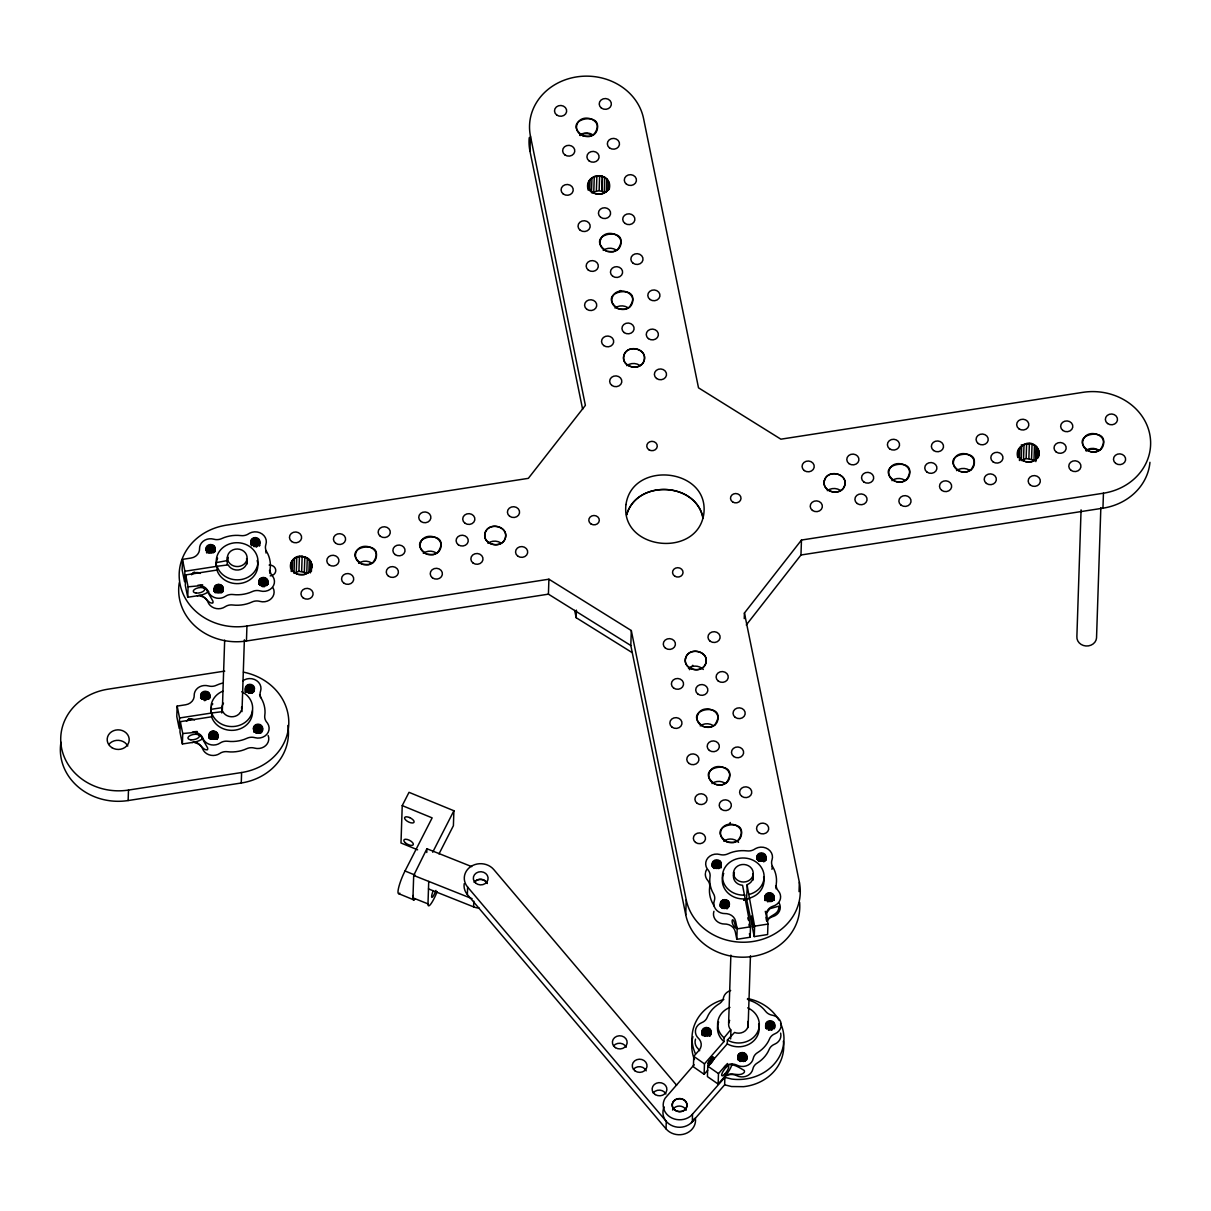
<?xml version="1.0" encoding="UTF-8"?>
<svg xmlns="http://www.w3.org/2000/svg" width="1211" height="1211" viewBox="0 0 1211 1211"><rect width="100%" height="100%" fill="white"/><g stroke="black" fill="none" stroke-linecap="round" stroke-linejoin="round"><path stroke-width="1.5" d="M287.84 725.45A57.492 51.18 1.9 0 1 241.261 783.002L128.139 800.547L128.487 790.072A57.492 51.18 1.9 0 1 61.64 748.413A57.492 51.18 1.9 0 1 107.9 689.21L221.023 671.666A57.492 51.18 1.9 0 1 224.731 671.197M177.139 706.089L176.791 716.534L179.213 728.432L179.561 717.987L177.139 706.089L185.661 704.772A10.43 9.279 1.9 0 0 194.123 696.946L194.184 695.477A11.05 9.839 1.9 0 1 208.413 685.926L210.063 686.259A10.43 9.279 1.9 0 0 216.406 685.275L218.994 684.215A33.378 29.715 1.9 0 1 222.279 683.201M182.483 559.361L182.134 569.821L184.572 581.704L184.905 571.259L182.483 559.361L191.005 558.059A10.43 9.279 1.9 0 0 199.467 550.218L199.543 548.765A11.05 9.839 1.9 0 1 213.772 539.198L215.407 539.546A10.43 9.279 1.9 0 0 221.749 538.562L224.338 537.487A33.378 29.715 1.9 0 1 237.992 535.368L240.838 535.595A10.43 9.279 1.9 0 0 248.119 534.112L249.542 533.234A11.05 9.839 1.9 0 1 262.045 533.93A11.05 9.839 1.9 0 1 265.875 544.572L265.709 545.086A10.43 9.279 1.9 0 0 266.662 551.701L267.888 554.002A33.378 29.715 1.9 0 1 270.371 566.173L270.144 568.716A10.43 9.279 1.9 0 0 271.854 575.21L272.869 576.481A11.05 9.839 1.9 0 1 272.172 587.607A11.05 9.839 1.9 0 1 260.244 590.938L259.669 590.786A10.43 9.279 1.9 0 0 252.251 591.589L249.678 592.648A33.378 29.715 1.9 0 1 236.024 594.768L233.163 594.54A10.43 9.279 1.9 0 0 226.82 595.524L225.428 596.342A11.05 9.839 1.9 0 1 208.292 591.649L208.11 591.195A10.43 9.279 1.9 0 0 200.935 585.64L188.083 586.82L187.735 597.265L198.816 595.555A11.474 5.116 -11.5 0 0 208.686 591.422M240.066 712.81A9.855 8.78 1.9 0 1 231.074 716.745A9.855 8.78 1.9 0 1 222.824 711.599L211.743 712.991L211.622 716.791L180.318 721.65L179.97 732.095L182.392 743.993L193.472 742.267A11.474 5.116 -11.5 0 0 202.676 738.695M246.529 558.695A9.855 8.78 1.9 0 1 240.686 569.488A9.855 8.78 1.9 0 1 228.183 564.886L217.087 566.264L216.966 570.063L185.661 574.922L185.313 585.367L187.735 597.265M182.392 743.993L182.74 733.533L180.318 721.65M179.561 717.987L210.865 713.128L210.971 709.071A20.859 18.574 1.9 0 1 222.839 691.148M184.905 571.259L216.224 566.415L216.315 562.358A20.859 18.574 1.9 0 1 244.743 544.042A20.859 18.574 1.9 0 1 251.464 574.877A20.859 18.574 1.9 0 1 217.314 566.93L217.087 566.264M221.764 713.022L221.961 707.3A9.855 8.78 1.9 0 1 223.505 703.167M222.279 711.932L224.671 640.135M227.168 564.523L227.426 556.999M241.988 711.614L244.38 639.817M246.877 564.235L247.074 558.574A9.855 8.78 1.9 0 0 233.027 549.824A9.855 8.78 1.9 0 0 231.634 564.962A9.855 8.78 1.9 0 0 247.074 558.574M241.261 783.002L241.61 772.527A57.492 51.18 1.9 0 0 288.793 723.33A57.492 51.18 1.9 0 0 243.456 672.15M799.593 902.21A57.492 51.18 1.9 0 1 749.806 956.811A57.492 51.18 1.9 0 1 685.744 914.774L630.81 645.508L548.416 594.162L246.454 640.997L246.938 626.042A57.492 51.18 1.9 0 1 180.091 584.368A57.492 51.18 1.9 0 1 226.366 525.165L528.344 478.345L585.382 405.367L530.448 136.101A57.492 51.18 1.9 0 1 576.724 76.898A57.492 51.18 1.9 0 1 643.571 118.572L698.505 387.823L780.883 439.184L1082.861 392.349A57.492 51.18 1.9 0 1 1149.708 434.007A57.492 51.18 1.9 0 1 1103.448 493.21L1102.949 508.181L800.971 555.001L746.264 624.997M290.701 568.474C287.507 554.063 312.438 551.944 311.772 566.415C310.561 578.495 289.913 576.966 290.822 564.735M291.215 567.959L291.397 562.358M291.215 571.486L291.533 562.131M292.275 571.41L292.653 560.193M294.5 558.392L294.001 573.348L298.92 571.32L306.777 572.879L307.276 557.923M296.301 572.046L296.801 557.09M298.92 571.32L299.42 556.364M301.66 571.214L302.16 556.258M304.339 571.743L304.839 556.788M308.881 572.667L309.32 559.573M310.425 572.864L310.803 561.647M311.394 571.456L311.636 563.978M438.987 853.922L453.398 825.705L453.898 810.749L409.015 792.327L402.234 805.603L400.992 842.992L417.613 849.819M414.707 899.258A16.424 2.8 -68.3 0 1 412.951 897.866L413.693 875.432L426.908 848.744L471.715 866.622M426.772 852.483L426.908 848.744M412.951 897.866L427.983 903.86L428.724 881.426M695.417 1118.404A16.424 14.623 1.9 0 1 685.32 1133.708A16.424 14.623 1.9 0 1 666.035 1128.879L467.37 894.551L467.628 887.073A16.424 14.623 1.9 0 1 470.776 866.592A16.424 14.623 1.9 0 1 493.785 869.559L676.601 1085.207M428.482 888.904L473.592 906.857L473.834 901.151M582.627 409.257L529.949 151.072L530.448 136.101M548.416 594.162L548.916 579.206L246.938 626.042M588.304 190.324C582.355 171.962 614.219 171.402 609.118 189.552M588.622 189.234L588.879 181.756M589.757 190.808L590.12 179.591M632.066 652.547L576.164 617.701L576.406 610.147M591.967 177.79L591.468 192.746L599.127 190.611L604.259 192.277L604.758 177.321M593.784 191.444L594.283 176.488M596.387 190.717L596.887 175.746M599.127 190.611L599.627 175.656M601.822 191.141L602.306 176.185M602.064 191.262L602.563 176.306M606.348 192.065L606.787 178.971M607.967 190.384L608.27 181.044M608.921 188.977L609.118 183.376M630.81 645.508L631.309 630.553L548.916 579.206M666.035 1128.879L666.277 1121.401L467.628 887.073M685.744 914.774L686.228 899.818L631.309 630.553M730.657 990.492A11.05 9.839 1.9 0 0 723.709 996.895L723.33 998.409A10.43 9.279 1.9 0 1 719.062 1003.858L716.791 1005.372A33.378 29.715 1.9 0 0 708.284 1015.09L707.179 1017.422A10.43 9.279 1.9 0 1 703.228 1021.933L701.744 1022.659A11.05 9.839 1.9 0 0 698.399 1038.281L699.443 1039.416A10.43 9.279 1.9 0 1 699.065 1050.315L693.752 1056.37L693.403 1066.815L704.121 1074.293L707.708 1070.206M691.466 1122.627L692.344 1121.704L692.495 1114.15L724.889 1077.351L731.747 1079.062A46.003 40.947 1.9 0 0 780.565 1023.34M704.121 1074.293L704.469 1063.848L723.966 1041.581L724.087 1037.782L730.672 1029.744A9.855 8.78 1.9 0 1 729.673 1020.389M747.732 1021.509A9.855 8.78 1.9 0 1 745.204 1030.864A9.855 8.78 1.9 0 1 734.547 1032.453L727.387 1040.082L727.266 1043.882L707.769 1066.134L707.421 1076.594L718.138 1084.057L725.041 1076.185A11.474 3.073 -55.1 0 0 732.049 1064.197M718.138 1084.057L718.486 1073.612L725.389 1065.741A11.474 3.073 -55.1 0 1 727.554 1063.515M692.344 1121.704L724.647 1084.829L724.889 1077.351M728.613 1023.144L730.869 955.131M733.503 875.765L733.624 871.996M744.25 618.624L744.432 613.008L801.47 540.045L1103.448 493.21M730.642 1038.947L730.944 1030.046M734.396 872.692A9.855 8.78 1.9 0 0 742.57 885.302L750.502 926.793L750.154 937.238L736.818 939.312L737.166 928.867L735.622 921.268A10.43 9.279 1.9 0 0 726.751 913.669L725.117 913.594A11.05 9.839 1.9 0 1 714.278 900.848L714.641 899.395A10.43 9.279 1.9 0 0 713.491 893.733L712.265 891.432A33.378 29.715 1.9 0 1 709.782 879.247L710.024 876.719A10.43 9.279 1.9 0 0 708.299 870.225L707.285 868.953A11.05 9.839 1.9 0 1 707.981 857.812A11.05 9.839 1.9 0 1 719.909 854.497L720.484 854.648A10.43 9.279 1.9 0 0 727.902 853.846L730.475 852.771A33.378 29.715 1.9 0 1 744.129 850.667L746.99 850.879A10.43 9.279 1.9 0 0 754.256 849.395L755.694 848.517A11.05 9.839 1.9 0 1 768.198 849.229A11.05 9.839 1.9 0 1 772.028 859.871L771.861 860.37A10.43 9.279 1.9 0 0 772.815 866.985L774.026 869.286A33.378 29.715 1.9 0 1 776.508 881.472L776.281 884A10.43 9.279 1.9 0 0 777.432 889.661L778.355 890.918A11.05 9.839 1.9 0 1 773.223 906.131L772.709 906.297A10.43 9.279 1.9 0 0 766.533 912.64L767.956 924.084L767.607 934.544L754.256 936.603L746.536 898.956L747.399 884.56A9.855 8.78 1.9 0 0 752.682 873.979M754.256 936.603L754.604 926.158L747.005 884.711M748.08 1027.549L750.457 955.751M752.97 880.17L753.151 874.509A9.855 8.78 1.9 0 0 739.664 865.093A9.855 8.78 1.9 0 0 737.348 880.14A9.855 8.78 1.9 0 0 753.151 874.509M800.971 555.001L801.47 540.045M799.048 891.629L799.351 882.274L744.432 613.008M1017.845 457.576C1012.956 442.287 1039.22 438.019 1038.993 453.641C1037.782 465.72 1017.119 464.191 1018.042 451.975M1018.36 457.062L1018.618 449.584M1019.435 460.513L1019.874 447.419M1021.706 445.618L1021.221 460.574L1026.141 458.545L1033.997 460.104L1034.497 445.148M1023.522 459.272L1024.022 444.316M1026.141 458.545L1026.625 443.589M1028.881 458.439L1029.365 443.483M1031.56 458.984L1032.06 444.013M1035.829 461.603L1036.328 446.632L1038.599 450.235L1038.523 455.548M1036.101 459.892L1036.525 446.814M1037.706 458.227L1038.009 448.872M1038.675 456.819L1038.856 451.203M1081.075 509.861L1076.882 636.456A9.855 8.78 1.9 0 0 1085.904 645.978A9.855 8.78 1.9 0 0 1096.53 638.03L1100.844 507.651M766.442 913.064L769.893 908.689L778.794 906.176A8.992 1.862 -63.7 0 1 778.718 908.341C777.84 915.168 769.076 915.001 766.926 921.011M609.254 185.813C608.043 197.893 587.38 196.364 588.289 184.133M291.276 562.843L291.215 568.156L292.835 570.971M291.775 561.707C297.739 548.462 320.34 561.98 308.472 572.394M1038.039 456.668L1035.693 459.62M473.592 906.857L474.939 907.327A16.424 14.623 1.9 0 0 479.147 908.099M399.797 893.128A16.424 2.891 -67.7 0 1 398.601 887.86A16.424 2.891 -67.7 0 1 405.019 870.981L432.145 817.879L402.234 805.603M432.69 852.226L453.898 810.749M689.377 669.683L692.813 665.278M692.495 1114.15L691.708 1115.134A16.424 14.623 1.9 0 1 670.167 1117.072A16.424 14.623 1.9 0 1 665.051 1098.301L694.115 1064.787M474.152 882.319C477.179 877.869 484.99 878.308 487.216 883.303M724.496 1066.83C730.581 1061.441 738.634 1067.224 744.175 1070.433A8.992 3.966 -14.7 0 1 744.114 1072.598C738.801 1077.805 729.567 1070.146 724.148 1077.275M594.192 134.149C610.783 109.611 558.059 117.649 582.748 135.783M591.589 178.153C586.018 182.18 588.122 191.505 594.495 193.427M592.648 177.396L595.797 175.973L601.761 176.079M605.954 191.792C611.525 187.766 609.421 178.456 603.033 176.518M617.701 249.436C634.292 224.883 581.568 232.921 606.257 251.071M629.463 307.064C646.053 282.526 593.329 290.564 618.019 308.699M373.109 562.373C389.7 537.82 336.976 545.858 361.665 564.008M437.761 552.352C454.337 527.799 401.628 535.837 426.317 553.987M906.403 479.677C922.994 455.124 870.27 463.162 894.959 481.312M971.055 469.641C987.631 445.103 934.907 453.141 959.596 471.276M1034.633 460.377L1031.484 461.8L1025.52 461.709M1100.33 449.599C1116.92 425.046 1064.197 433.084 1088.886 451.234M714.702 724.95C731.293 700.397 678.569 708.435 703.258 726.585M726.464 782.594C743.039 758.041 690.331 766.079 715.02 784.228M738.21 840.222C754.801 815.669 702.077 823.722 726.767 841.857M593.995 134.345L589.984 136.343L584.02 136.237M605.757 191.974L601.746 193.972L595.782 193.881M617.519 249.617L613.493 251.616L607.528 251.51M629.266 307.261L625.254 309.259L619.29 309.153M308.29 572.576L304.264 574.574L298.3 574.483M372.927 562.555L368.901 564.553L362.952 564.447M437.565 552.534L433.553 554.532L427.589 554.426M906.222 479.859L902.195 481.857L896.231 481.751M970.859 469.838L966.847 471.836L960.883 471.73M1100.148 449.781L1096.122 451.779L1090.157 451.688M714.505 725.132L710.494 727.13L704.53 727.024M726.267 782.775L722.256 784.773L716.291 784.667M738.029 840.419L734.002 842.402L728.038 842.311M242.775 680.839L244.198 679.946A11.05 9.839 1.9 0 1 256.702 680.658A11.05 9.839 1.9 0 1 260.532 691.299L260.365 691.814A10.43 9.279 1.9 0 0 261.319 698.414L262.53 700.73A33.378 29.715 1.9 0 1 265.027 712.901L264.785 715.444A10.43 9.279 1.9 0 0 266.511 721.923L267.525 723.209A11.05 9.839 1.9 0 1 266.814 734.335A11.05 9.839 1.9 0 1 254.9 737.666L254.325 737.514A10.43 9.279 1.9 0 0 246.908 738.301L244.334 739.376A33.378 29.715 1.9 0 1 230.68 741.495L227.819 741.268A10.43 9.279 1.9 0 0 221.477 742.252L220.069 743.07A11.05 9.839 1.9 0 1 202.933 738.377L202.767 737.908A10.43 9.279 1.9 0 0 195.576 732.367L182.74 733.533M726.706 1065.332L727.1 1065.09A10.43 9.279 1.9 0 1 736.56 1064.984L737.045 1065.226A11.05 9.839 1.9 0 0 753.227 1058.55L753.651 1057.112A10.43 9.279 1.9 0 1 757.602 1052.601L759.872 1051.072A33.378 29.715 1.9 0 0 768.38 1041.369L769.485 1039.023A10.43 9.279 1.9 0 1 774.374 1034.012L774.904 1033.8A11.05 9.839 1.9 0 0 781.231 1024.203A11.05 9.839 1.9 0 0 773.39 1015.454L771.695 1015.09A10.43 9.279 1.9 0 1 765.549 1011.246L763.823 1009.217A33.378 29.715 1.9 0 0 752.848 1001.573L750.215 1000.558A10.43 9.279 1.9 0 1 747.354 999.136M726.358 1075.716L726.751 1075.55A10.43 9.279 1.9 0 1 736.212 1075.429L736.697 1075.671A11.05 9.839 1.9 0 0 752.879 1068.995L753.303 1067.557A10.43 9.279 1.9 0 1 757.253 1063.046L759.524 1061.517A33.378 29.715 1.9 0 0 768.031 1051.814L769.152 1049.468A10.43 9.279 1.9 0 1 774.026 1044.472L774.571 1044.245A11.05 9.839 1.9 0 0 780.626 1033.134M703.197 518.141C695.81 481.781 636.517 479.299 626.571 515.038C636.335 479.329 696.189 481.706 702.895 518.187M749.034 894.445L749.791 894.248A20.859 18.574 1.9 0 0 758.434 863.912A20.859 18.574 1.9 0 0 723.86 869.649A20.859 18.574 1.9 0 0 744.644 895.111L744.932 895.08M748.913 898.244L749.654 898.047A20.859 18.574 1.9 0 0 763.626 876.961M197.681 585.382L199.164 585.095A11.474 5.116 -11.5 0 1 202.646 584.807M192.337 732.11L193.821 731.822A11.474 5.116 -11.5 0 1 197.302 731.535M128.487 790.072L241.61 772.527M737.166 928.867L750.502 926.793M754.604 926.158L767.956 924.084M216.345 562.615L227.305 560.572A9.855 8.78 1.9 0 1 228.243 557.408M211.002 709.328L221.931 707.678M744.81 898.88L744.523 898.91A20.859 18.574 1.9 0 1 723.724 873.449M197.332 595.827C204.886 593.193 207.263 603.941 212.727 603.078A8.992 3.648 31.7 0 0 212.803 600.913L206.385 589.59L200.481 585.594M191.989 742.555C199.588 739.83 201.889 750.714 207.384 749.806A8.992 3.648 31.7 0 0 207.459 747.626L201.041 736.318L195.138 732.322M200.133 595.979L200.587 596.1A10.43 9.279 1.9 0 1 207.762 601.64L207.944 602.094A11.05 9.839 1.9 0 0 225.079 606.787L226.472 605.984A10.43 9.279 1.9 0 1 232.815 605L235.676 605.228A33.378 29.715 1.9 0 0 249.33 603.108L251.918 602.034A10.43 9.279 1.9 0 1 259.321 601.231L259.896 601.398A11.05 9.839 1.9 0 0 271.461 598.461A11.05 9.839 1.9 0 0 273.065 587.85M194.789 742.706L195.243 742.812A10.43 9.279 1.9 0 1 202.419 748.368L202.6 748.822A11.05 9.839 1.9 0 0 219.736 753.514L221.129 752.697A10.43 9.279 1.9 0 1 227.471 751.713L230.332 751.94A33.378 29.715 1.9 0 0 243.986 749.821L246.56 748.761A10.43 9.279 1.9 0 1 253.977 747.959L254.552 748.11A11.05 9.839 1.9 0 0 265.724 745.567A11.05 9.839 1.9 0 0 268.161 735.516M724.647 1084.829L731.505 1086.539L743.509 1086.676A46.003 40.947 1.9 0 0 783.366 1041.188M1024.249 461.255C1009.005 455.23 1025.974 435.309 1036.116 446.465M297.028 574.029L293.698 571.925M413.693 875.432L472.108 898.683M405.019 870.981L414.995 875.069M398.767 893.688L413.723 899.834M727.387 1040.082L728.053 1040.446A20.859 18.574 1.9 0 0 756.86 1033.301A20.859 18.574 1.9 0 0 747.702 1007.84M727.266 1043.882L727.932 1044.245A20.859 18.574 1.9 0 0 750.79 1043.201A20.859 18.574 1.9 0 0 758.631 1024.097M693.752 1056.37L704.469 1063.848M707.769 1066.134L718.486 1073.612M724.087 1037.782L723.875 1037.615A20.859 18.574 1.9 0 1 729.945 1007.401M723.966 1041.581L723.754 1041.415A20.859 18.574 1.9 0 1 718.623 1022.008M736.712 928.262L736.288 925.9M747.777 917.817L748.383 920.042M216.966 570.063L217.178 570.729A20.859 18.574 1.9 0 0 242.881 582.93A20.859 18.574 1.9 0 0 257.186 560.542M211.743 712.991L211.97 713.657A20.859 18.574 1.9 0 0 245.137 722.361A20.859 18.574 1.9 0 0 241.776 691.753M211.622 716.791L211.834 717.457A20.859 18.574 1.9 0 0 235.63 730.051A20.859 18.574 1.9 0 0 252.478 710.721M766.26 915.531L765.927 914.214A11.474 1.09 81.2 0 0 765.291 911.353M736.818 939.312L735.274 931.713A10.43 9.279 1.9 0 0 726.403 924.114L724.768 924.038A11.05 9.839 1.9 0 1 713.93 911.308M574.68 610.45L576.164 617.701M185.661 574.922L188.083 586.82M749.427 933.651L750.154 937.238M765.897 916.999L766.487 920.542M216.224 566.415L216.194 566.158A20.859 18.574 1.9 0 1 217.586 558.15M210.865 713.128L210.85 712.87A20.859 18.574 1.9 0 1 211.441 707.088M749.019 924.16L749.14 925.779M580.145 135.556A9.855 8.78 1.9 0 1 592.118 135.117M1086.282 451.007A9.855 8.78 1.9 0 1 1098.271 450.568M414.752 899.273A16.424 2.891 -67.7 0 1 413.239 895.489M474.576 882.002A7.387 6.585 1.9 0 1 483.25 879.958L484.93 880.821A7.387 6.585 1.9 0 1 487.261 883.53M437.156 891.644A16.424 2.8 -68.3 0 1 427.983 903.86M435.975 890.418A7.387 1.256 -68.3 0 1 431.964 897.396A7.387 1.256 -68.3 0 1 433.205 890.6M467.37 894.551A16.424 14.623 1.9 0 1 464.191 883.697M694.509 1118.419A16.424 14.623 1.9 0 1 673.028 1126.094A16.424 14.623 1.9 0 1 664.188 1106.93M672.544 1110.048A7.387 6.585 1.9 0 1 679.401 1106.067A7.387 6.585 1.9 0 1 686.198 1110.199M613.538 1045.91A7.387 6.585 1.9 0 1 626.269 1047.197M633.535 1069.177A7.387 6.585 1.9 0 1 646.22 1070.812M653.198 1092.882A7.387 6.585 1.9 0 1 665.944 1093.957M695.523 1039.129A11.05 9.839 1.9 0 0 698.051 1048.726L699.095 1049.861A10.43 9.279 1.9 0 1 699.67 1050.694M710.267 1064.166A4.587 1.226 -55.1 0 1 709.252 1061.986A4.587 1.226 -55.1 0 1 713.9 1057.491A4.587 1.226 -55.1 0 1 710.69 1063.758M707.814 1063.197A4.541 0.984 -47.7 0 0 711.947 1058.974A4.541 0.984 -47.7 0 0 712.219 1056.84A4.541 1.438 -62.7 0 0 711.402 1057.415M709.207 1064.863A4.541 1.438 -62.7 0 1 709.358 1060.352M710.206 1058.898A4.541 1.438 -62.7 0 1 710.963 1057.884M743.176 1061.441A4.541 4.042 -15.9 0 0 746.793 1056.734A4.541 3.951 18.3 0 0 741.783 1052.919A4.541 3.951 18.3 0 0 737.908 1057.097M740.95 1061.441A4.541 4.042 -15.9 0 1 739.255 1060.639A4.541 3.951 18.3 0 1 745.386 1061.396M738.861 1060.291A4.541 4.042 -15.9 0 1 737.862 1058.263A4.541 3.951 18.3 0 1 741.753 1054.085A4.541 3.951 18.3 0 1 746.763 1057.899A4.541 4.042 -15.9 0 1 746.763 1058.914M738.135 1059.58A4.541 3.951 18.3 0 1 746.248 1060.155A4.541 4.042 -15.9 0 0 746.581 1059.67M737.893 1059.095A4.541 3.951 18.3 0 1 746.581 1059.716M737.787 1058.914A4.541 3.951 18.3 0 1 741.98 1055.235A4.541 3.951 18.3 0 1 746.718 1059.065M738.377 1060.321A4.541 3.951 18.3 0 1 745.416 1060.23M739.921 1061.396A4.541 3.951 18.3 0 1 743.721 1061.457M705.044 1035.995A4.541 3.709 -0.3 0 1 701.926 1032.12A4.541 3.709 -0.3 0 1 705.862 1028.79A4.541 4.284 5.7 0 1 710.615 1034.678M705.892 1027.624A4.541 4.284 5.7 0 1 707.83 1035.98A4.541 4.284 5.7 0 0 705.619 1035.753A4.541 3.709 -0.3 0 0 704.53 1035.98M710.221 1035.39A4.541 4.284 5.7 0 1 709.691 1036.026M710.388 1034.754A4.541 4.284 5.7 0 0 705.741 1032.272A4.541 3.709 -0.3 0 0 702.017 1034.815A4.541 3.709 -0.3 0 1 705.816 1029.94A4.541 4.284 5.7 0 1 710.857 1034.8A4.541 4.284 5.7 0 0 705.786 1031.106A4.541 3.709 -0.3 0 0 701.835 1034.8M702.789 1034.754A4.541 3.709 -0.3 0 1 705.71 1033.422A4.541 4.284 5.7 0 1 710.221 1035.677M709.525 1035.965A4.541 4.284 5.7 0 0 705.665 1034.588A4.541 3.709 -0.3 0 0 702.94 1035.738M772.088 1029.622A4.541 4.284 5.7 0 1 771.013 1029.94M770.771 1028.82A4.541 3.709 -0.3 0 1 765.7 1025.626A4.541 3.709 -0.3 0 1 769.621 1021.463A4.541 4.284 5.7 0 1 773.466 1028.699A4.541 4.284 5.7 0 0 769.424 1027.261A4.541 3.709 -0.3 0 0 766.336 1028.775M765.776 1027.488A4.541 3.709 -0.3 0 1 769.5 1024.945A4.541 4.284 5.7 0 1 774.45 1028.2A4.541 4.284 5.7 0 1 774.223 1028.775A4.541 4.284 5.7 0 0 769.469 1026.111A4.541 3.709 -0.3 0 0 765.942 1028.215M769.318 1029.956A4.541 3.709 -0.3 0 1 768.501 1029.759M766.669 1028.684A4.541 3.709 -0.3 0 1 765.942 1024.945A4.541 3.709 -0.3 0 1 769.575 1022.629A4.541 4.284 5.7 0 1 774.616 1027.488M774.586 1027.579A4.541 4.284 5.7 0 0 769.545 1023.779A4.541 3.709 -0.3 0 0 765.594 1027.473M771.846 1030.001A4.541 4.284 5.7 0 0 769.348 1029.592A4.541 3.709 -0.3 0 0 768.258 1029.819M772.134 1028.972A4.541 4.284 5.7 0 0 769.394 1028.427A4.541 3.709 -0.3 0 0 768.031 1028.76M695.417 1053.721A46.003 40.947 1.9 0 1 723.83 999.469M747.596 998.545A46.003 40.947 1.9 0 1 778.9 1020.101M694.448 1059.534A46.003 40.947 1.9 0 1 692.889 1036.646M259.593 694.705A11.05 9.839 1.9 0 1 260.562 697.672M241.307 710.312A9.855 8.78 1.9 0 1 240.383 712.34M241.579 707.042A9.855 8.78 1.9 0 1 241.61 708.692M186.479 721.166A4.587 2.044 -11.5 0 1 190.551 719.395A4.587 2.044 -11.5 0 1 194.532 719.924M212.243 704.878A20.859 18.574 1.9 0 1 212.758 703.803M255.445 731.58A4.587 4.087 1.9 0 0 262.651 728.644A4.587 4.087 1.9 0 0 256.126 724.541A4.587 4.087 1.9 0 0 255.445 731.58A4.541 3.754 9.7 0 1 254.34 726.222A4.541 3.754 9.7 0 1 260.607 725.571A4.541 4.238 -10.5 0 1 259.003 733.26M188.356 719.258A4.541 2.346 -18.6 0 1 189.658 718.713M191.883 718.986A4.541 1.65 -5 0 1 188.326 719.395M215.603 739.285A4.541 3.845 -10.9 0 0 217.041 738.074A4.541 4.163 19 0 0 215.936 732.186A4.541 4.163 19 0 0 209.685 732.882M210.775 739.361A4.541 3.845 -10.9 0 1 210.124 738.922M209.442 738.18A4.541 3.845 -10.9 0 1 209.639 734.048A4.541 4.163 19 0 1 217.617 738.089A4.541 4.163 19 0 0 209.564 736.364A4.541 3.845 -10.9 0 0 208.882 737.726M217.42 738.574A4.541 4.163 19 0 1 217.011 739.225M217.359 738.725A4.541 4.163 19 0 0 209.533 737.529A4.541 3.845 -10.9 0 0 209.109 738.18M217.768 738.226A4.541 4.163 19 0 0 209.609 735.213A4.541 3.845 -10.9 0 0 208.867 736.803M210.033 738.12A4.541 4.163 19 0 1 217.072 739.406M210.214 739.119A4.541 4.163 19 0 1 215.936 739.315M202.676 699.186A4.541 3.754 9.7 0 1 201.495 693.888A4.541 3.754 9.7 0 1 207.762 693.222A4.541 4.238 -10.5 0 1 209.442 698.141M207.808 692.056A4.541 4.238 -10.5 0 1 207.263 699.368M203.948 699.716A4.541 4.238 -10.5 0 0 206.46 699.67A4.541 3.754 9.7 0 0 204.023 699.443M200.632 698.172A4.541 3.754 9.7 0 1 203.1 695.053A4.541 3.754 9.7 0 1 207.686 695.538A4.541 4.238 -10.5 0 1 209.533 698.096M200.844 698.187A4.541 3.754 9.7 0 1 202.54 694.175A4.541 3.754 9.7 0 1 207.717 694.387A4.541 4.238 -10.5 0 1 209.654 698.263M208.988 698.036A4.541 4.238 -10.5 0 0 207.641 696.703A4.541 3.754 9.7 0 0 200.859 698.187M201.692 698.172A4.541 3.754 9.7 0 1 207.611 697.869A4.541 4.238 -10.5 0 1 208.943 699.186M204.25 700.563A4.541 3.754 9.7 0 1 205.098 700.579M201.647 699.337A4.541 3.754 9.7 0 1 207.565 699.019A4.541 4.238 -10.5 0 1 208.02 699.352M254.113 690.966A4.541 4.163 19 0 0 246.227 686.682A4.541 3.845 -10.9 0 0 247.362 691.981A4.541 3.845 -10.9 0 0 253.629 690.709M252.388 692.934A4.541 3.845 -10.9 0 1 251.646 693.313M246.136 692.177A4.541 3.845 -10.9 0 1 246.196 687.833A4.541 4.163 19 0 1 254.355 690.86M254.234 690.966A4.541 4.163 19 0 0 246.151 688.998A4.541 3.845 -10.9 0 0 245.439 692.041A4.541 3.845 -10.9 0 1 246.121 690.164A4.541 4.163 19 0 1 253.689 690.875M253.659 692.041A4.541 4.163 19 0 0 246.075 691.33A4.541 3.845 -10.9 0 0 245.666 691.981M247.695 692.374A4.541 4.163 19 0 1 252.478 693.116M246.393 692.087A4.541 4.163 19 0 1 252.736 692.132M248.452 693.298A4.541 4.163 19 0 1 250.405 693.313M256.747 733.23A4.541 4.238 -10.5 0 1 256.217 733.064M253.674 731.686A4.541 3.754 9.7 0 1 260.456 730.203A4.541 4.238 -10.5 0 1 262.045 732.004M254.628 732.019A4.541 3.754 9.7 0 1 253.689 730.521A4.541 3.754 9.7 0 1 260.501 729.052A4.541 4.238 -10.5 0 1 262.181 731.096M253.523 729.582A4.541 3.754 9.7 0 1 255.854 726.297A4.541 3.754 9.7 0 1 260.577 726.721A4.541 4.238 -10.5 0 1 262.469 730.869A4.541 4.238 -10.5 0 0 260.532 727.887A4.541 3.754 9.7 0 0 253.659 729.582M256.021 733.124A4.541 3.754 9.7 0 1 259.593 733.306M254.143 732.034A4.541 3.754 9.7 0 1 260.41 731.368A4.541 4.238 -10.5 0 1 261.258 732.065M255.793 732.049A4.541 3.754 9.7 0 1 260.38 732.534A4.541 4.238 -10.5 0 1 261.031 733.033M108.793 744.477A11.005 9.794 1.9 0 1 127.791 745.991M128.139 800.547A57.492 51.18 1.9 0 1 60.974 742.222M265.905 550.944A11.05 9.839 1.9 0 1 265.966 553.003M269.493 570.426A33.378 29.715 1.9 0 1 269.947 573.514M191.55 574.786A4.587 2.044 -11.5 0 1 195.894 572.682A4.587 2.044 -11.5 0 1 200.133 573.454M193.245 572.818A4.541 2.346 -18.6 0 1 194.471 572.182M195.622 572.591A4.541 1.65 -5 0 1 193.139 572.636M220.432 592.8A4.541 3.845 -10.9 0 0 222.4 591.346A4.541 4.163 19 0 0 221.28 585.458A4.541 4.163 19 0 0 215.028 586.169M216.36 592.754A4.541 3.845 -10.9 0 1 214.983 587.32A4.541 4.163 19 0 1 222.885 591.604A4.541 4.163 19 0 0 214.907 589.651A4.541 3.845 -10.9 0 0 214.135 591.483A4.541 3.845 -10.9 0 1 214.952 588.485A4.541 4.163 19 0 1 223.127 591.498M222.461 591.528A4.541 4.163 19 0 0 214.877 590.801A4.541 3.845 -10.9 0 0 214.453 591.468M215.149 592.739A4.541 4.163 19 0 1 221.492 592.784M214.998 591.77A4.541 4.163 19 0 1 222.264 592.451M217.238 592.784A4.541 4.163 19 0 1 219.206 592.8M206.536 550.975A4.541 3.754 9.7 0 0 208.02 552.458A4.541 4.238 -10.5 0 0 208.761 552.837M213.151 545.344A4.541 4.238 -10.5 0 1 212.349 552.761M214.952 550.899A4.541 4.238 -10.5 0 1 214.68 551.671M214.468 551.535A4.541 4.238 -10.5 0 0 213 549.991A4.541 3.754 9.7 0 0 206.43 551.035M214.937 551.641A4.541 4.238 -10.5 0 0 213.03 548.825A4.541 3.754 9.7 0 0 206.248 550.294A4.541 3.754 9.7 0 1 207.914 546.297A4.541 3.754 9.7 0 1 213.106 546.494A4.541 4.238 -10.5 0 1 215.043 550.384A4.541 4.238 -10.5 0 0 213.075 547.66A4.541 3.754 9.7 0 0 208.489 547.175A4.541 3.754 9.7 0 0 206.021 550.278M206.96 552.761A4.541 3.754 9.7 0 1 206.506 552.14M206.536 552.004A4.541 3.754 9.7 0 1 212.954 551.141A4.541 4.238 -10.5 0 1 213.802 551.838M206.809 552.776A4.541 3.754 9.7 0 1 212.909 552.307A4.541 4.238 -10.5 0 1 213.56 552.806M208.822 552.821A4.541 3.754 9.7 0 1 211.335 552.821M258.987 543.981A4.541 3.845 -10.9 0 1 252.705 545.268A4.541 3.845 -10.9 0 1 251.57 539.955A4.541 4.163 19 0 1 257.837 539.258A4.541 4.163 19 0 1 258.942 545.147A4.541 3.845 -10.9 0 1 258.594 545.54M257.247 546.479A4.541 3.845 -10.9 0 1 256.444 546.782M251.646 545.646A4.541 3.845 -10.9 0 1 251.328 545.253M259.654 545.555A4.541 4.163 19 0 0 251.494 542.286A4.541 3.845 -10.9 0 0 250.692 544.36M259.321 545.631A4.541 4.163 19 0 0 251.54 541.12A4.541 3.845 -10.9 0 0 250.904 544.39A4.541 3.845 -10.9 0 1 251.464 543.436A4.541 4.163 19 0 1 259.593 545.661M251.419 544.602A4.541 4.163 19 0 1 259.139 545.555M251.555 545.555A4.541 4.163 19 0 1 258.291 545.601M253.795 546.585A4.541 4.163 19 0 1 256.308 546.736M253.296 545.571A4.541 4.163 19 0 1 257.368 546.07M267.404 584.262A4.541 4.238 -10.5 0 0 265.951 578.843A4.541 3.754 9.7 0 0 259.684 579.509A4.541 3.754 9.7 0 0 260.865 584.807M266.935 584.943A4.541 4.238 -10.5 0 1 266.359 585.534M264.619 586.457A4.541 4.238 -10.5 0 1 262.106 586.502M260.168 585.473A4.541 3.754 9.7 0 1 259.805 585.11M259.23 584.262A4.541 3.754 9.7 0 1 260.501 579.933A4.541 3.754 9.7 0 1 265.92 580.008A4.541 4.238 -10.5 0 1 267.752 584.413M259.381 584.338A4.541 3.754 9.7 0 1 265.799 583.49A4.541 4.238 -10.5 0 1 266.995 584.595M267.54 584.368A4.541 4.238 -10.5 0 0 265.845 582.324A4.541 3.754 9.7 0 0 258.897 584.247A4.541 3.754 9.7 0 1 261.046 580.78A4.541 3.754 9.7 0 1 265.875 581.159A4.541 4.238 -10.5 0 1 267.813 584.247M262.166 586.215A4.541 3.754 9.7 0 1 264.679 586.487M259.85 584.958A4.541 3.754 9.7 0 1 265.769 584.656A4.541 4.238 -10.5 0 1 266.783 585.534M260.653 585.534A4.541 3.754 9.7 0 1 265.239 585.549M705.377 873.464A11.05 9.839 1.9 0 0 706.936 879.398L707.951 880.669A10.43 9.279 1.9 0 1 709.676 887.163L709.449 889.707A33.378 29.715 1.9 0 0 711.932 901.877L713.143 904.193A10.43 9.279 1.9 0 1 713.975 905.995M705.529 872.45A11.05 9.839 1.9 0 1 706.694 869.559M772.058 866.243A11.05 9.839 1.9 0 1 771.952 869.316M775.645 885.71A33.378 29.715 1.9 0 1 776.084 888.798M766.926 921.268A10.43 9.279 1.9 0 1 772.361 916.742L772.875 916.591A11.05 9.839 1.9 0 0 779.218 903.134M767.002 900.091A4.541 3.754 9.7 0 1 765.836 894.793A4.541 3.754 9.7 0 1 772.103 894.127A4.541 4.238 -10.5 0 1 772.906 900.439M772.043 901.166A4.541 4.238 -10.5 0 1 771.301 901.559M767.713 901.62A4.541 4.238 -10.5 0 1 767.214 901.393M765.942 900.394A4.541 3.754 9.7 0 1 766.245 895.519A4.541 3.754 9.7 0 1 772.058 895.292A4.541 4.238 -10.5 0 1 773.632 900.469M765.231 900.484A4.541 3.754 9.7 0 1 766.73 896.307A4.541 3.754 9.7 0 1 772.028 896.458A4.541 4.238 -10.5 0 1 773.95 900.333M773.89 900.424A4.541 4.238 -10.5 0 0 771.982 897.608A4.541 3.754 9.7 0 0 767.274 897.184A4.541 3.754 9.7 0 0 764.928 900.469A4.541 3.754 9.7 0 1 771.952 898.774A4.541 4.238 -10.5 0 1 773.42 900.333M767.774 901.605A4.541 3.754 9.7 0 1 770.287 901.62M765.806 900.409A4.541 3.754 9.7 0 1 771.907 899.94A4.541 4.238 -10.5 0 1 772.557 900.439M767.29 900.606A4.541 3.754 9.7 0 1 771.876 901.09M728.371 906.842A4.541 3.845 -10.9 0 1 722.256 907.917M721.817 907.644A4.541 3.845 -10.9 0 1 721.075 906.948M720.681 906.328A4.541 3.845 -10.9 0 1 721.135 902.619A4.541 4.163 19 0 1 729.189 906.403M721.166 901.453A4.541 4.163 19 0 1 727.311 900.666A4.541 4.163 19 0 1 728.689 906.418M728.447 906.585A4.541 4.163 19 0 0 721.014 906.1A4.541 3.845 -10.9 0 0 720.727 906.524M729.264 906.524A4.541 4.163 19 0 0 721.09 903.769A4.541 3.845 -10.9 0 0 720.303 906.328M728.992 906.388A4.541 4.163 19 0 0 721.06 904.935A4.541 3.845 -10.9 0 0 720.318 906.524M721.695 907.675A4.541 4.163 19 0 1 727.205 907.72M721.15 907.054A4.541 4.163 19 0 1 728.416 907.735M722.346 908.432A4.541 4.163 19 0 1 727.16 908.871M719.289 860.627A4.541 4.238 -10.5 0 1 719.243 867.651M718.744 867.939A4.541 4.238 -10.5 0 1 714.157 867.742A4.541 3.754 9.7 0 1 712.991 862.444A4.541 3.754 9.7 0 1 719.258 861.793A4.541 4.238 -10.5 0 1 721.211 865.138M721.15 865.926A4.541 4.238 -10.5 0 1 720.409 867.666A4.541 4.238 -10.5 0 0 719.107 866.425A4.541 3.754 9.7 0 0 712.673 867.288M712.462 866.531A4.541 3.754 9.7 0 1 719.137 865.275A4.541 4.238 -10.5 0 1 720.923 867.56A4.541 4.238 -10.5 0 0 721.15 866.819M721.15 866.032A4.541 4.238 -10.5 0 0 719.213 862.943A4.541 3.754 9.7 0 0 714.142 862.671A4.541 3.754 9.7 0 0 712.265 866.516A4.541 3.754 9.7 0 1 719.183 864.109A4.541 4.238 -10.5 0 1 721.12 867.727M713.96 868.484A4.541 3.754 9.7 0 1 718.789 868.62M713.34 867.742A4.541 3.754 9.7 0 1 719.062 867.591M765.125 859.265A4.541 3.845 -10.9 0 1 758.843 860.552A4.541 3.845 -10.9 0 1 757.723 855.238A4.541 4.163 19 0 1 763.974 854.542A4.541 4.163 19 0 1 765.095 860.431A4.541 4.163 19 0 0 757.571 859.886M765.821 860.325A4.541 4.163 19 0 0 757.647 857.57A4.541 3.845 -10.9 0 0 756.905 859.159A4.541 3.845 -10.9 0 1 757.677 856.404A4.541 4.163 19 0 1 765.67 860.446A4.541 4.163 19 0 0 757.602 858.735A4.541 3.845 -10.9 0 0 757.314 859.159M764.731 860.824A4.541 3.845 -10.9 0 1 763.641 861.642M758.691 861.188A4.541 4.163 19 0 1 763.974 861.672M758.071 860.476A4.541 4.163 19 0 1 764.807 861.309M1149.95 462.33A57.492 51.18 1.9 0 1 1102.949 508.181M246.454 640.997A57.492 51.18 1.9 0 1 179.289 582.673M529.949 151.072A57.492 51.18 1.9 0 1 529.222 137.721M827.295 490.652A10.521 9.355 1.9 0 1 840.071 490.183M688.469 668.275A10.521 9.355 1.9 0 1 703.288 669.456M626.738 365.661A10.521 9.355 1.9 0 1 639.529 365.192M487.927 543.285A10.521 9.355 1.9 0 1 500.703 542.816M723.739 841.191A10.521 9.355 1.9 0 1 738.559 842.372M711.977 783.547A10.521 9.355 1.9 0 1 724.768 783.078M700.23 725.904A10.521 9.355 1.9 0 1 713.007 725.434M1085.858 450.553A10.521 9.355 1.9 0 1 1098.634 450.083M956.569 470.61A10.521 9.355 1.9 0 1 969.36 470.14M891.932 480.631A10.521 9.355 1.9 0 1 904.723 480.161M614.991 308.033A10.521 9.355 1.9 0 1 627.767 307.564M603.229 250.389A10.521 9.355 1.9 0 1 616.021 249.92M423.29 553.306A10.521 9.355 1.9 0 1 436.066 552.837M358.638 563.327A10.521 9.355 1.9 0 1 371.429 562.858M799.351 882.274A57.492 51.18 1.9 0 1 753.091 941.477A57.492 51.18 1.9 0 1 686.228 899.818M579.721 135.117A10.521 9.355 1.9 0 1 592.497 134.648M1024.355 444.679A6.085 5.404 1.9 0 1 1021.221 444.906M269.145 565.083A6.085 5.404 1.9 0 1 275.745 570.033A6.085 5.404 1.9 0 1 270.235 575.876M620.698 290.534A6.085 5.404 1.9 0 1 618.125 292.123M730.309 822.496A6.085 5.404 1.9 0 1 729.461 823.692M735.804 927.853C729.582 924.402 732.413 911.595 735.804 927.853M751.38 916.258L753.287 927.263L751.38 916.258M672.287 1104.22C671.121 1112.818 685.653 1114.514 686.94 1106.112C688.09 1097.499 673.573 1095.819 672.287 1104.22M625.981 504.533C620.229 550.218 697.506 558.604 703.818 513.858C709.57 468.173 632.293 459.771 625.981 504.533M485.005 533.234C482.054 545.359 502.414 549.385 505.441 537.775C508.378 525.65 488.033 521.638 485.005 533.234M623.816 355.625C620.88 367.75 641.24 371.762 644.267 360.167C647.204 348.041 626.844 344.015 623.816 355.625M685.547 658.224C682.61 670.349 702.955 674.376 705.983 662.765C708.935 650.64 688.575 646.613 685.547 658.224M824.373 480.616C821.421 492.741 841.781 496.752 844.809 485.142C847.745 473.017 827.401 469.005 824.373 480.616M356.034 552.337C351.674 564.205 371.641 569.957 375.834 558.771C380.209 546.903 360.227 541.15 356.034 552.337M420.686 542.301C416.312 554.169 436.293 559.921 440.471 548.75C444.846 536.882 424.864 531.129 420.686 542.301M577.117 124.112C572.742 135.98 592.724 141.732 596.917 130.561C601.277 118.693 581.31 112.941 577.117 124.112M485.323 532.28C480.949 544.148 500.93 549.9 505.123 538.728C509.483 526.861 489.516 521.108 485.323 532.28M600.626 239.4C596.251 251.267 616.232 257.004 620.426 245.833C624.8 233.965 604.819 228.213 600.626 239.4M612.388 297.028C608.013 308.896 627.994 314.648 632.187 303.477C636.547 291.609 616.581 285.857 612.388 297.028M624.149 354.672C619.775 366.539 639.756 372.292 643.934 361.12C648.309 349.252 628.327 343.5 624.149 354.672M685.865 657.27C681.49 669.138 701.472 674.89 705.665 663.719C710.04 651.851 690.058 646.099 685.865 657.27M697.627 714.914C693.252 726.782 713.234 732.534 717.427 721.362C721.786 709.495 701.82 703.742 697.627 714.914M709.389 772.542C705.014 784.41 724.995 790.162 729.173 778.991C733.548 767.123 713.567 761.371 709.389 772.542M721.135 830.186C716.776 842.054 736.742 847.806 740.935 836.634C745.31 824.767 725.328 819.014 721.135 830.186M824.691 479.662C820.316 491.53 840.298 497.282 844.491 486.095C848.85 474.228 828.884 468.475 824.691 479.662M889.328 469.626C884.953 481.494 904.935 487.246 909.128 476.074C913.503 464.207 893.521 458.454 889.328 469.626M953.98 459.605C949.606 471.473 969.572 477.225 973.765 466.053C978.14 454.186 958.158 448.433 953.98 459.605M1083.255 439.563C1078.88 451.431 1098.861 457.183 1103.054 446.011C1107.429 434.144 1087.448 428.391 1083.255 439.563M747.762 899.273L743.857 900.303L747.762 899.273M409.59 817.561L408.349 817.122A5.253 2.21 27.1 0 0 405.518 819.817A5.253 2.21 27.1 0 0 413.572 822.723A5.253 2.21 27.1 0 0 409.59 817.561M405.155 842.629A5.253 2.21 27.1 0 0 413.193 844.839A5.253 2.21 27.1 0 0 407.426 839.511A5.253 2.21 27.1 0 0 405.155 842.629M475.666 883.091A7.387 6.585 1.9 0 0 487.912 879.852A7.387 6.585 1.9 0 0 478.557 871.996A7.387 6.585 1.9 0 0 475.666 883.091M615.415 1047.636A7.387 6.585 1.9 0 0 627.116 1043.095A7.387 6.585 1.9 0 0 616.762 1036.313A7.387 6.585 1.9 0 0 615.415 1047.636M635.109 1070.948A7.387 6.585 1.9 0 0 646.962 1066.724A7.387 6.585 1.9 0 0 636.835 1059.67A7.387 6.585 1.9 0 0 635.109 1070.948M655.257 1094.577A7.387 6.585 1.9 0 0 666.867 1089.839A7.387 6.585 1.9 0 0 656.377 1083.224A7.387 6.585 1.9 0 0 655.257 1094.577M703.985 1035.011A4.587 4.087 1.9 0 0 711.039 1031.817A4.587 4.087 1.9 0 0 704.348 1027.942A4.587 4.087 1.9 0 0 703.985 1035.011M739.891 1060.049A4.587 4.087 1.9 0 0 746.945 1056.855A4.587 4.087 1.9 0 0 740.254 1052.98A4.587 4.087 1.9 0 0 739.891 1060.049M767.729 1028.275A4.587 4.087 1.9 0 0 774.783 1025.081A4.587 4.087 1.9 0 0 768.092 1021.206A4.587 4.087 1.9 0 0 767.729 1028.275M724.541 1074.248A5.843 1.574 -55.1 0 0 728.598 1066.195A5.843 1.574 -55.1 0 0 722.498 1072.416A5.843 1.574 -55.1 0 0 724.541 1074.248M674.648 1109.927A7.387 6.585 1.9 0 0 686.834 1106.506A7.387 6.585 1.9 0 0 677.343 1098.801A7.387 6.585 1.9 0 0 674.648 1109.927M202.615 698.656A4.587 4.087 1.9 0 0 209.821 695.72A4.587 4.087 1.9 0 0 203.312 691.617A4.587 4.087 1.9 0 0 202.615 698.656M210.744 738.513A4.587 4.087 1.9 0 0 217.95 735.577A4.587 4.087 1.9 0 0 211.441 731.474A4.587 4.087 1.9 0 0 210.744 738.513M247.316 691.723A4.587 4.087 1.9 0 0 254.507 688.787A4.587 4.087 1.9 0 0 247.998 684.684A4.587 4.087 1.9 0 0 247.316 691.723M190.914 739.815A5.843 2.604 -11.5 0 0 199.391 736.031A5.843 2.604 -11.5 0 0 190.627 735.289A5.843 2.604 -11.5 0 0 190.914 739.815M111.927 747.656A11.005 9.794 1.9 0 0 129.168 740.526A11.005 9.794 1.9 0 0 113.486 730.748A11.005 9.794 1.9 0 0 111.927 747.656M207.959 551.944A4.587 4.087 1.9 0 0 215.164 548.992A4.587 4.087 1.9 0 0 208.655 544.889A4.587 4.087 1.9 0 0 207.959 551.944M216.088 591.801A4.587 4.087 1.9 0 0 223.293 588.849A4.587 4.087 1.9 0 0 216.784 584.746A4.587 4.087 1.9 0 0 216.088 591.801M260.789 584.868A4.587 4.087 1.9 0 0 267.994 581.916A4.587 4.087 1.9 0 0 261.485 577.814A4.587 4.087 1.9 0 0 260.789 584.868M252.66 545.011A4.587 4.087 1.9 0 0 259.865 542.059A4.587 4.087 1.9 0 0 253.341 537.956A4.587 4.087 1.9 0 0 252.66 545.011M196.258 593.087A5.843 2.604 -11.5 0 0 204.735 589.318A5.843 2.604 -11.5 0 0 195.985 588.561A5.843 2.604 -11.5 0 0 196.258 593.087M722.24 907.084A4.587 4.087 1.9 0 0 729.431 904.148A4.587 4.087 1.9 0 0 722.922 900.03A4.587 4.087 1.9 0 0 722.24 907.084M766.926 900.151A4.587 4.087 1.9 0 0 774.132 897.215A4.587 4.087 1.9 0 0 767.623 893.112A4.587 4.087 1.9 0 0 766.926 900.151M758.797 860.294A4.587 4.087 1.9 0 0 766.003 857.358A4.587 4.087 1.9 0 0 759.494 853.255A4.587 4.087 1.9 0 0 758.797 860.294M714.112 867.227A4.587 4.087 1.9 0 0 721.302 864.291A4.587 4.087 1.9 0 0 714.793 860.188A4.587 4.087 1.9 0 0 714.112 867.227M732.761 502.035A5.253 4.677 1.9 0 0 740.996 498.629A5.253 4.677 1.9 0 0 733.503 493.967A5.253 4.677 1.9 0 0 732.761 502.035M591.059 524A5.253 4.677 1.9 0 0 599.294 520.594A5.253 4.677 1.9 0 0 591.816 515.931A5.253 4.677 1.9 0 0 591.059 524M848.972 463.616A6.085 5.404 1.9 0 0 858.856 460.452A6.085 5.404 1.9 0 0 850.788 454.397A6.085 5.404 1.9 0 0 848.972 463.616M804.271 470.549A6.085 5.404 1.9 0 0 814.155 467.385A6.085 5.404 1.9 0 0 806.087 461.315A6.085 5.404 1.9 0 0 804.271 470.549M812.414 510.406A6.085 5.404 1.9 0 0 822.284 507.242A6.085 5.404 1.9 0 0 814.216 501.172A6.085 5.404 1.9 0 0 812.414 510.406M1115.664 463.374A6.085 5.404 1.9 0 0 1125.549 460.21A6.085 5.404 1.9 0 0 1117.481 454.155A6.085 5.404 1.9 0 0 1115.664 463.374M1107.535 423.517A6.085 5.404 1.9 0 0 1117.42 420.353A6.085 5.404 1.9 0 0 1109.352 414.298A6.085 5.404 1.9 0 0 1107.535 423.517M1070.978 470.307A6.085 5.404 1.9 0 0 1080.863 467.143A6.085 5.404 1.9 0 0 1072.779 461.088A6.085 5.404 1.9 0 0 1070.978 470.307M1062.849 430.45A6.085 5.404 1.9 0 0 1072.734 427.286A6.085 5.404 1.9 0 0 1064.651 421.231A6.085 5.404 1.9 0 0 1062.849 430.45M1030.364 485.111A6.085 5.404 1.9 0 0 1040.249 481.963A6.085 5.404 1.9 0 0 1032.166 475.893A6.085 5.404 1.9 0 0 1030.364 485.111M1056.219 452.036A6.085 5.404 1.9 0 0 1066.104 448.872A6.085 5.404 1.9 0 0 1058.02 442.817A6.085 5.404 1.9 0 0 1056.219 452.036M1018.86 428.755A6.085 5.404 1.9 0 0 1028.745 425.591A6.085 5.404 1.9 0 0 1020.676 419.536A6.085 5.404 1.9 0 0 1018.86 428.755M993.005 461.83A6.085 5.404 1.9 0 0 1002.89 458.681A6.085 5.404 1.9 0 0 994.821 452.611A6.085 5.404 1.9 0 0 993.005 461.83M986.39 483.416A6.085 5.404 1.9 0 0 996.275 480.267A6.085 5.404 1.9 0 0 988.191 474.197A6.085 5.404 1.9 0 0 986.39 483.416M978.261 443.559A6.085 5.404 1.9 0 0 988.146 440.41A6.085 5.404 1.9 0 0 980.062 434.34A6.085 5.404 1.9 0 0 978.261 443.559M941.689 490.349A6.085 5.404 1.9 0 0 951.574 487.2A6.085 5.404 1.9 0 0 943.49 481.13A6.085 5.404 1.9 0 0 941.689 490.349M926.945 472.078A6.085 5.404 1.9 0 0 936.83 468.929A6.085 5.404 1.9 0 0 928.746 462.859A6.085 5.404 1.9 0 0 926.945 472.078M933.56 450.492A6.085 5.404 1.9 0 0 943.445 447.343A6.085 5.404 1.9 0 0 935.361 441.273A6.085 5.404 1.9 0 0 933.56 450.492M901.075 505.169A6.085 5.404 1.9 0 0 910.96 502.005A6.085 5.404 1.9 0 0 902.891 495.935A6.085 5.404 1.9 0 0 901.075 505.169M889.585 448.797A6.085 5.404 1.9 0 0 899.47 445.648A6.085 5.404 1.9 0 0 891.387 439.578A6.085 5.404 1.9 0 0 889.585 448.797M863.731 481.887A6.085 5.404 1.9 0 0 873.615 478.723A6.085 5.404 1.9 0 0 865.532 472.668A6.085 5.404 1.9 0 0 863.731 481.887M649.02 449.841A5.253 4.677 1.9 0 0 657.255 446.435A5.253 4.677 1.9 0 0 649.777 441.773A5.253 4.677 1.9 0 0 649.02 449.841M674.799 576.194A5.253 4.677 1.9 0 0 683.034 572.788A5.253 4.677 1.9 0 0 675.541 568.126A5.253 4.677 1.9 0 0 674.799 576.194M857.1 503.473A6.085 5.404 1.9 0 0 866.985 500.31A6.085 5.404 1.9 0 0 858.917 494.239A6.085 5.404 1.9 0 0 857.1 503.473M380.33 536.291A6.085 5.404 1.9 0 0 390.214 533.128A6.085 5.404 1.9 0 0 382.131 527.073A6.085 5.404 1.9 0 0 380.33 536.291M335.629 543.224A6.085 5.404 1.9 0 0 345.513 540.061A6.085 5.404 1.9 0 0 337.43 533.99A6.085 5.404 1.9 0 0 335.629 543.224M343.757 583.081A6.085 5.404 1.9 0 0 353.642 579.918A6.085 5.404 1.9 0 0 345.559 573.847A6.085 5.404 1.9 0 0 343.757 583.081M388.459 576.148A6.085 5.404 1.9 0 0 398.343 572.985A6.085 5.404 1.9 0 0 390.26 566.915A6.085 5.404 1.9 0 0 388.459 576.148M509.604 516.234A6.085 5.404 1.9 0 0 519.489 513.086A6.085 5.404 1.9 0 0 511.42 507.015A6.085 5.404 1.9 0 0 509.604 516.234M464.903 523.167A6.085 5.404 1.9 0 0 474.788 520.019A6.085 5.404 1.9 0 0 466.719 513.948A6.085 5.404 1.9 0 0 464.903 523.167M473.047 563.024A6.085 5.404 1.9 0 0 482.917 559.876A6.085 5.404 1.9 0 0 474.848 553.805A6.085 5.404 1.9 0 0 473.047 563.024M517.733 556.091A6.085 5.404 1.9 0 0 527.618 552.943A6.085 5.404 1.9 0 0 519.549 546.872A6.085 5.404 1.9 0 0 517.733 556.091M395.074 554.562A6.085 5.404 1.9 0 0 404.958 551.399A6.085 5.404 1.9 0 0 396.875 545.344A6.085 5.404 1.9 0 0 395.074 554.562M420.928 521.472A6.085 5.404 1.9 0 0 430.813 518.323A6.085 5.404 1.9 0 0 422.745 512.253A6.085 5.404 1.9 0 0 420.928 521.472M458.288 544.753A6.085 5.404 1.9 0 0 468.173 541.605A6.085 5.404 1.9 0 0 460.089 535.534A6.085 5.404 1.9 0 0 458.288 544.753M432.433 577.844A6.085 5.404 1.9 0 0 442.318 574.68A6.085 5.404 1.9 0 0 434.234 568.61A6.085 5.404 1.9 0 0 432.433 577.844M303.144 597.886A6.085 5.404 1.9 0 0 313.028 594.737A6.085 5.404 1.9 0 0 304.96 588.667A6.085 5.404 1.9 0 0 303.144 597.886M329.014 564.81A6.085 5.404 1.9 0 0 338.883 561.647A6.085 5.404 1.9 0 0 330.815 555.577A6.085 5.404 1.9 0 0 329.014 564.81M291.654 541.529A6.085 5.404 1.9 0 0 301.539 538.365A6.085 5.404 1.9 0 0 293.456 532.295A6.085 5.404 1.9 0 0 291.654 541.529M609.527 147.924A6.085 5.404 1.9 0 0 619.411 144.775A6.085 5.404 1.9 0 0 611.343 138.705A6.085 5.404 1.9 0 0 609.527 147.924M564.826 154.857A6.085 5.404 1.9 0 0 574.71 151.708A6.085 5.404 1.9 0 0 566.642 145.638A6.085 5.404 1.9 0 0 564.826 154.857M556.697 115A6.085 5.404 1.9 0 0 566.581 111.851A6.085 5.404 1.9 0 0 558.513 105.781A6.085 5.404 1.9 0 0 556.697 115M601.398 108.067A6.085 5.404 1.9 0 0 611.283 104.918A6.085 5.404 1.9 0 0 603.199 98.848A6.085 5.404 1.9 0 0 601.398 108.067M633.05 263.196A6.085 5.404 1.9 0 0 642.935 260.047A6.085 5.404 1.9 0 0 634.852 253.977A6.085 5.404 1.9 0 0 633.05 263.196M588.349 270.129A6.085 5.404 1.9 0 0 598.234 266.98A6.085 5.404 1.9 0 0 590.151 260.91A6.085 5.404 1.9 0 0 588.349 270.129M580.22 230.272A6.085 5.404 1.9 0 0 590.105 227.123A6.085 5.404 1.9 0 0 582.022 221.053A6.085 5.404 1.9 0 0 580.22 230.272M624.921 223.354A6.085 5.404 1.9 0 0 634.806 220.19A6.085 5.404 1.9 0 0 626.723 214.12A6.085 5.404 1.9 0 0 624.921 223.354M656.559 378.483A6.085 5.404 1.9 0 0 666.444 375.319A6.085 5.404 1.9 0 0 658.36 369.264A6.085 5.404 1.9 0 0 656.559 378.483M611.858 385.416A6.085 5.404 1.9 0 0 621.743 382.252A6.085 5.404 1.9 0 0 613.659 376.197A6.085 5.404 1.9 0 0 611.858 385.416M603.729 345.559A6.085 5.404 1.9 0 0 613.614 342.395A6.085 5.404 1.9 0 0 605.53 336.34A6.085 5.404 1.9 0 0 603.729 345.559M648.43 338.626A6.085 5.404 1.9 0 0 658.315 335.462A6.085 5.404 1.9 0 0 650.231 329.407A6.085 5.404 1.9 0 0 648.43 338.626M624.134 332.556A6.085 5.404 1.9 0 0 634.019 329.407A6.085 5.404 1.9 0 0 625.936 323.337A6.085 5.404 1.9 0 0 624.134 332.556M612.645 276.199A6.085 5.404 1.9 0 0 622.53 273.035A6.085 5.404 1.9 0 0 614.446 266.98A6.085 5.404 1.9 0 0 612.645 276.199M649.989 299.48A6.085 5.404 1.9 0 0 659.874 296.317A6.085 5.404 1.9 0 0 651.806 290.262A6.085 5.404 1.9 0 0 649.989 299.48M586.775 309.274A6.085 5.404 1.9 0 0 596.66 306.126A6.085 5.404 1.9 0 0 588.591 300.056A6.085 5.404 1.9 0 0 586.775 309.274M626.481 184.193A6.085 5.404 1.9 0 0 636.365 181.044A6.085 5.404 1.9 0 0 628.282 174.974A6.085 5.404 1.9 0 0 626.481 184.193M563.266 194.002A6.085 5.404 1.9 0 0 573.151 190.854A6.085 5.404 1.9 0 0 565.068 184.783A6.085 5.404 1.9 0 0 563.266 194.002M600.626 217.284A6.085 5.404 1.9 0 0 610.511 214.135A6.085 5.404 1.9 0 0 602.427 208.065A6.085 5.404 1.9 0 0 600.626 217.284M589.121 160.927A6.085 5.404 1.9 0 0 599.006 157.763A6.085 5.404 1.9 0 0 590.938 151.693A6.085 5.404 1.9 0 0 589.121 160.927M741.798 796.354A6.085 5.404 1.9 0 0 751.683 793.205A6.085 5.404 1.9 0 0 743.599 787.135A6.085 5.404 1.9 0 0 741.798 796.354M697.097 803.287A6.085 5.404 1.9 0 0 706.982 800.138A6.085 5.404 1.9 0 0 698.914 794.068A6.085 5.404 1.9 0 0 697.097 803.287M688.968 763.43A6.085 5.404 1.9 0 0 698.853 760.281A6.085 5.404 1.9 0 0 690.77 754.211A6.085 5.404 1.9 0 0 688.968 763.43M733.669 756.497A6.085 5.404 1.9 0 0 743.554 753.348A6.085 5.404 1.9 0 0 735.471 747.278A6.085 5.404 1.9 0 0 733.669 756.497M718.29 681.082A6.085 5.404 1.9 0 0 728.174 677.933A6.085 5.404 1.9 0 0 720.091 671.863A6.085 5.404 1.9 0 0 718.29 681.082M673.588 688.015A6.085 5.404 1.9 0 0 683.473 684.851A6.085 5.404 1.9 0 0 675.39 678.796A6.085 5.404 1.9 0 0 673.588 688.015M665.46 648.157A6.085 5.404 1.9 0 0 675.344 645.009A6.085 5.404 1.9 0 0 667.261 638.939A6.085 5.404 1.9 0 0 665.46 648.157M710.161 641.225A6.085 5.404 1.9 0 0 720.045 638.076A6.085 5.404 1.9 0 0 711.962 632.006A6.085 5.404 1.9 0 0 710.161 641.225M721.393 809.357A6.085 5.404 1.9 0 0 731.277 806.193A6.085 5.404 1.9 0 0 723.194 800.138A6.085 5.404 1.9 0 0 721.393 809.357M758.752 832.638A6.085 5.404 1.9 0 0 768.637 829.474A6.085 5.404 1.9 0 0 760.553 823.419A6.085 5.404 1.9 0 0 758.752 832.638M695.538 842.432A6.085 5.404 1.9 0 0 705.423 839.284A6.085 5.404 1.9 0 0 697.339 833.213A6.085 5.404 1.9 0 0 695.538 842.432M709.374 750.442A6.085 5.404 1.9 0 0 719.258 747.278A6.085 5.404 1.9 0 0 711.175 741.223A6.085 5.404 1.9 0 0 709.374 750.442M697.884 694.07A6.085 5.404 1.9 0 0 707.769 690.921A6.085 5.404 1.9 0 0 699.686 684.851A6.085 5.404 1.9 0 0 697.884 694.07M735.228 717.351A6.085 5.404 1.9 0 0 745.113 714.202A6.085 5.404 1.9 0 0 737.045 708.132A6.085 5.404 1.9 0 0 735.228 717.351M672.014 727.16A6.085 5.404 1.9 0 0 681.899 723.996A6.085 5.404 1.9 0 0 673.831 717.941A6.085 5.404 1.9 0 0 672.014 727.16"/></g></svg>
